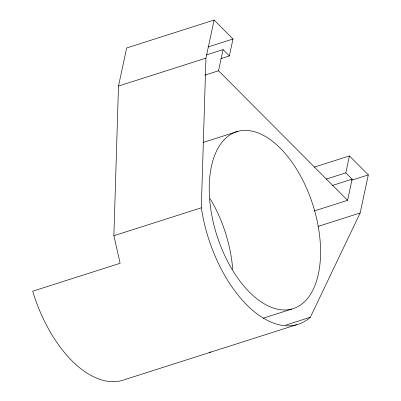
<?xml version="1.0" encoding="UTF-8"?>
<svg xmlns="http://www.w3.org/2000/svg" width="401" height="401" viewBox="0 0 401 401"><rect width="100%" height="100%" fill="white"/><g stroke="black" fill="none" stroke-linecap="round" stroke-linejoin="round"><path stroke-width="0.6" d="M296.585 324.735L121.693 380.589A109.262 59.258 72.3 0 1 32.676 291.216L120.12 263.287L113.874 235.718L118.495 86.065L126.661 47.975L214.109 20.05L232.991 39.007L229.362 55.939L221.036 58.596M314.344 167.127L349.441 155.919L368.324 174.881L360.158 212.966L310.344 317.246A109.262 59.258 72.3 0 1 201.317 207.788L205.944 58.14L214.109 20.05M314.259 210.966L347.572 200.33L218.53 70.776L223.066 49.619L206.41 54.937M347.572 200.33L352.108 179.167L345.812 172.851L349.441 155.919M209.137 352.659L210.725 351.797M208.009 46.987L232.991 39.007M118.495 86.065L205.944 58.14M204.851 75.147L218.53 70.776M202.881 142.55L237.978 131.343M113.874 235.718L201.317 207.788M326.183 179.117L345.812 172.851M332.474 185.437L352.108 179.167M351.667 180.199L368.324 174.881M317.923 226.455L360.158 212.966M263.277 318.173L291.833 309.056A92.872 50.371 72.3 0 0 293.652 164.605A92.872 50.371 72.3 0 0 209.232 186.931A92.872 50.371 72.3 0 0 291.833 309.056M285.953 325.036L310.344 317.246M223.066 49.619L229.362 55.939M210.139 198.69A92.872 50.371 72.3 0 1 232.725 269.287"/></g></svg>
